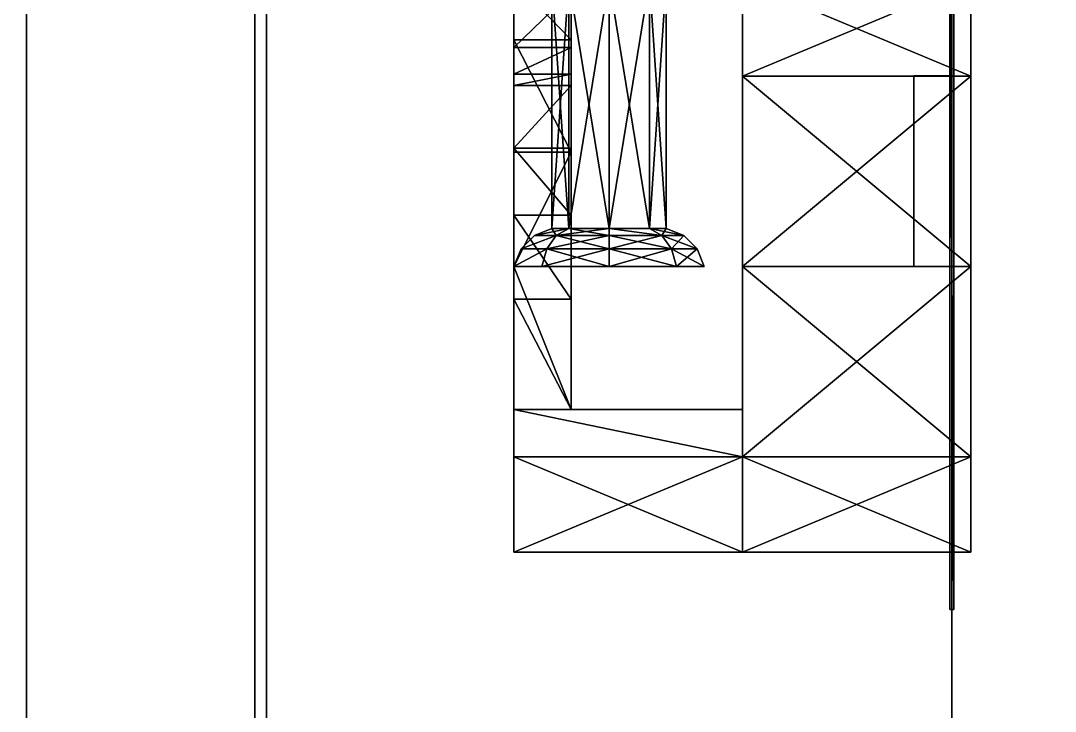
# Model space of a CAD drawing. Extents: x -150 to 2334, y -150 to 2984.
# Drawn here: x 2139.55 to 2166.72, y 2184.12 to 2202.24 of the extents above; entities that cross this region are included whole.
import ezdxf

# ---------------------------------------------------------------- set-up
doc = ezdxf.new("R2010")
doc.units = 0
for name, color, linetype in [('LAYER0', 7, 'CONTINUOUS'), ('LAYER276', 7, 'CONTINUOUS'), ('LAYER311', 7, 'CONTINUOUS'), ('LAYER320', 7, 'CONTINUOUS'), ('LAYER323', 7, 'CONTINUOUS'), ('LAYER324', 9, 'CONTINUOUS'), ('LAYER325', 254, 'CONTINUOUS'), ('LAYER326', 7, 'CONTINUOUS'), ('LAYER5', 7, 'CONTINUOUS')]:
    doc.layers.add(name, color=color, linetype=linetype)

msp = doc.modelspace()

# ---------------------------------------------------------------- linework, layer by layer
at = {"layer": 'LAYER0', "invisible_edges": 1}
for points in [[(2334, 2984, -5), (-150, -150, -5), (-150, 2984, -5), (2334, 2984, -5)], [(-150, -150, -5), (2334, 2984, -5), (2334, -150, -5), (-150, -150, -5)], [(2334, -150), (-150, 2984), (-150, -150), (2334, -150)], [(-150, 2984), (2334, -150), (2334, 2984), (-150, 2984)]]:
    msp.add_3dface(points, dxfattribs=at)
at = {"layer": 'LAYER276', "invisible_edges": 1}
for points in [[(2164, 1507.122, 80), (1614, 2219.792, 80), (2164, 2219.792, 80), (2164, 1507.122, 80)], [(1614, 2219.792, 80), (2164, 1507.122, 80), (1614, 1507.122, 80), (1614, 2219.792, 80)], [(1614, 1507.122, 98), (2164, 2219.792, 98), (1614, 2219.792, 98), (1614, 1507.122, 98)], [(2164, 2219.792, 98), (1614, 1507.122, 98), (2164, 1507.122, 98), (2164, 2219.792, 98)], [(2164, 2219.792, 98), (2164, 1507.122, 80), (2164, 2219.792, 80), (2164, 2219.792, 98)], [(2164, 1507.122, 80), (2164, 2219.792, 98), (2164, 1507.122, 98), (2164, 1507.122, 80)]]:
    msp.add_3dface(points, dxfattribs=at)
at = {"layer": 'LAYER311', "invisible_edges": 1}
for points in [[(2164, 2219.792, 2349), (1614, 1507.122, 2349), (2164, 1507.122, 2349), (2164, 2219.792, 2349)], [(1614, 1507.122, 2349), (2164, 2219.792, 2349), (1614, 2219.792, 2349), (1614, 1507.122, 2349)], [(1614, 2219.792, 2331), (2164, 1507.122, 2331), (1614, 1507.122, 2331), (1614, 2219.792, 2331)], [(2164, 1507.122, 2331), (1614, 2219.792, 2331), (2164, 2219.792, 2331), (2164, 1507.122, 2331)], [(2164, 1507.122, 2331), (2164, 2219.792, 2349), (2164, 1507.122, 2349), (2164, 1507.122, 2331)], [(2164, 2219.792, 2349), (2164, 1507.122, 2331), (2164, 2219.792, 2331), (2164, 2219.792, 2349)]]:
    msp.add_3dface(points, dxfattribs=at)
at = {"layer": 'LAYER320', "invisible_edges": 1}
for points in [[(2139.7, 1503.125, 2335), (2139.7, 2223.795, 94), (2139.7, 1503.125, 94), (2139.7, 1503.125, 2335)], [(2139.7, 2223.795, 94), (2139.7, 1503.125, 2335), (2139.7, 2223.795, 2335), (2139.7, 2223.795, 94)], [(2145.7, 1503.125, 94), (2139.7, 2223.795, 94), (2145.7, 2223.795, 94), (2145.7, 1503.125, 94)], [(2139.7, 2223.795, 94), (2145.7, 1503.125, 94), (2139.7, 1503.125, 94), (2139.7, 2223.795, 94)], [(2139.7, 1503.125, 2335), (2145.7, 2223.795, 2335), (2139.7, 2223.795, 2335), (2139.7, 1503.125, 2335)], [(2145.7, 2223.795, 2335), (2139.7, 1503.125, 2335), (2145.7, 1503.125, 2335), (2145.7, 2223.795, 2335)], [(2145.7, 2223.795, 2335), (2145.7, 1503.125, 94), (2145.7, 2223.795, 94), (2145.7, 2223.795, 2335)], [(2145.7, 1503.125, 94), (2145.7, 2223.795, 2335), (2145.7, 1503.125, 2335), (2145.7, 1503.125, 94)]]:
    msp.add_3dface(points, dxfattribs=at)
at = {"layer": 'LAYER323', "invisible_edges": 1}
for points in [[(2146, 1507.122, 1154.5), (2164, 2219.792, 1154.5), (2164, 1507.122, 1154.5), (2146, 1507.122, 1154.5)], [(2164, 2219.792, 1154.5), (2146, 1507.122, 1154.5), (2146, 2219.792, 1154.5), (2164, 2219.792, 1154.5)], [(2146, 2219.792, 1274.5), (2164, 1507.122, 1274.5), (2164, 2219.792, 1274.5), (2146, 2219.792, 1274.5)], [(2164, 1507.122, 1274.5), (2146, 2219.792, 1274.5), (2146, 1507.122, 1274.5), (2164, 1507.122, 1274.5)], [(2146, 1507.122, 1154.5), (2146, 2219.792, 1274.5), (2146, 2219.792, 1154.5), (2146, 1507.122, 1154.5)], [(2146, 2219.792, 1274.5), (2146, 1507.122, 1154.5), (2146, 1507.122, 1274.5), (2146, 2219.792, 1274.5)], [(2164, 1507.122, 1274.5), (2164, 2219.792, 1154.5), (2164, 2219.792, 1274.5), (2164, 1507.122, 1274.5)], [(2164, 2219.792, 1154.5), (2164, 1507.122, 1274.5), (2164, 1507.122, 1154.5), (2164, 2219.792, 1154.5)]]:
    msp.add_3dface(points, dxfattribs=at)
at = {"layer": 'LAYER324'}
for points in [[(2153.5, 2196.792, 1186.5), (2153.939, 2196.792, 1187.561), (2153.5, 2203.292, 1186.5), (2153.5, 2196.792, 1186.5)], [(2153.5, 2203.292, 1186.5), (2153.939, 2196.792, 1187.561), (2153.939, 2203.292, 1187.561), (2153.5, 2203.292, 1186.5)], [(2153.5, 2203.292, 1186.5), (2153.939, 2203.292, 1185.439), (2153.5, 2196.792, 1186.5), (2153.5, 2203.292, 1186.5)], [(2153.5, 2196.792, 1186.5), (2153.939, 2203.292, 1185.439), (2153.939, 2196.792, 1185.439), (2153.5, 2196.792, 1186.5)], [(2153.939, 2196.792, 1187.561), (2155, 2196.792, 1188), (2153.939, 2203.292, 1187.561), (2153.939, 2196.792, 1187.561)], [(2153.939, 2203.292, 1187.561), (2155, 2196.792, 1188), (2155, 2203.292, 1188), (2153.939, 2203.292, 1187.561)], [(2155, 2196.792, 1185), (2153.939, 2196.792, 1185.439), (2155, 2203.292, 1185), (2155, 2196.792, 1185)], [(2155, 2203.292, 1185), (2153.939, 2196.792, 1185.439), (2153.939, 2203.292, 1185.439), (2155, 2203.292, 1185)], [(2155, 2196.792, 1188), (2156.061, 2196.792, 1187.561), (2155, 2203.292, 1188), (2155, 2196.792, 1188)], [(2155, 2203.292, 1188), (2156.061, 2196.792, 1187.561), (2156.061, 2203.292, 1187.561), (2155, 2203.292, 1188)], [(2155, 2203.292, 1185), (2156.061, 2203.292, 1185.439), (2155, 2196.792, 1185), (2155, 2203.292, 1185)], [(2155, 2196.792, 1185), (2156.061, 2203.292, 1185.439), (2156.061, 2196.792, 1185.439), (2155, 2196.792, 1185)], [(2156.5, 2196.792, 1186.5), (2156.5, 2203.292, 1186.5), (2156.061, 2196.792, 1185.439), (2156.5, 2196.792, 1186.5)], [(2156.061, 2196.792, 1185.439), (2156.5, 2203.292, 1186.5), (2156.061, 2203.292, 1185.439), (2156.061, 2196.792, 1185.439)], [(2156.061, 2196.792, 1187.561), (2156.5, 2196.792, 1186.5), (2156.061, 2203.292, 1187.561), (2156.061, 2196.792, 1187.561)], [(2156.061, 2203.292, 1187.561), (2156.5, 2196.792, 1186.5), (2156.5, 2203.292, 1186.5), (2156.061, 2203.292, 1187.561)], [(2156.5, 2196.792, 1186.5), (2156.5, 2203.292, 1186.5), (2156.061, 2196.792, 1187.561), (2156.5, 2196.792, 1186.5)], [(2156.061, 2196.792, 1187.561), (2156.5, 2203.292, 1186.5), (2156.061, 2203.292, 1187.561), (2156.061, 2196.792, 1187.561)], [(2156.061, 2203.292, 1185.439), (2156.5, 2203.292, 1186.5), (2156.061, 2196.792, 1185.439), (2156.061, 2203.292, 1185.439)], [(2156.061, 2196.792, 1185.439), (2156.5, 2203.292, 1186.5), (2156.5, 2196.792, 1186.5), (2156.061, 2196.792, 1185.439)], [(2156.061, 2203.292, 1185.439), (2156.5, 2203.292, 1186.5), (2156.061, 2196.792, 1185.439), (2156.061, 2203.292, 1185.439)], [(2156.061, 2196.792, 1185.439), (2156.5, 2203.292, 1186.5), (2156.5, 2196.792, 1186.5), (2156.061, 2196.792, 1185.439)], [(2153.613, 2196.605, 1187.887), (2153.939, 2196.792, 1187.561), (2153.038, 2196.605, 1186.5), (2153.613, 2196.605, 1187.887)], [(2153.038, 2196.605, 1186.5), (2153.939, 2196.792, 1187.561), (2153.5, 2196.792, 1186.5), (2153.038, 2196.605, 1186.5)], [(2153.038, 2196.605, 1186.5), (2153.5, 2196.792, 1186.5), (2153.613, 2196.605, 1185.113), (2153.038, 2196.605, 1186.5)], [(2153.613, 2196.605, 1185.113), (2153.5, 2196.792, 1186.5), (2153.939, 2196.792, 1185.439), (2153.613, 2196.605, 1185.113)], [(2155, 2196.605, 1188.462), (2155, 2196.792, 1188), (2153.613, 2196.605, 1187.887), (2155, 2196.605, 1188.462)], [(2153.613, 2196.605, 1187.887), (2155, 2196.792, 1188), (2153.939, 2196.792, 1187.561), (2153.613, 2196.605, 1187.887)], [(2153.613, 2196.605, 1185.113), (2153.939, 2196.792, 1185.439), (2155, 2196.605, 1184.538), (2153.613, 2196.605, 1185.113)], [(2155, 2196.605, 1184.538), (2153.939, 2196.792, 1185.439), (2155, 2196.792, 1185), (2155, 2196.605, 1184.538)], [(2155, 2196.605, 1188.462), (2156.387, 2196.605, 1187.887), (2155, 2196.792, 1188), (2155, 2196.605, 1188.462)], [(2155, 2196.792, 1188), (2156.387, 2196.605, 1187.887), (2156.061, 2196.792, 1187.561), (2155, 2196.792, 1188)], [(2155, 2196.605, 1184.538), (2155, 2196.792, 1185), (2156.387, 2196.605, 1185.113), (2155, 2196.605, 1184.538)], [(2156.387, 2196.605, 1185.113), (2155, 2196.792, 1185), (2156.061, 2196.792, 1185.439), (2156.387, 2196.605, 1185.113)], [(2156.5, 2196.792, 1186.5), (2156.962, 2196.605, 1186.5), (2156.061, 2196.792, 1185.439), (2156.5, 2196.792, 1186.5)], [(2156.061, 2196.792, 1185.439), (2156.962, 2196.605, 1186.5), (2156.387, 2196.605, 1185.113), (2156.061, 2196.792, 1185.439)], [(2156.061, 2196.792, 1187.561), (2156.387, 2196.605, 1187.887), (2156.5, 2196.792, 1186.5), (2156.061, 2196.792, 1187.561)], [(2156.5, 2196.792, 1186.5), (2156.387, 2196.605, 1187.887), (2156.962, 2196.605, 1186.5), (2156.5, 2196.792, 1186.5)], [(2153.364, 2196.254, 1188.136), (2153.613, 2196.605, 1187.887), (2152.687, 2196.254, 1186.5), (2153.364, 2196.254, 1188.136)], [(2152.687, 2196.254, 1186.5), (2153.613, 2196.605, 1187.887), (2153.038, 2196.605, 1186.5), (2152.687, 2196.254, 1186.5)], [(2153.038, 2196.605, 1186.5), (2153.613, 2196.605, 1185.113), (2152.687, 2196.254, 1186.5), (2153.038, 2196.605, 1186.5)], [(2152.687, 2196.254, 1186.5), (2153.613, 2196.605, 1185.113), (2153.364, 2196.254, 1184.864), (2152.687, 2196.254, 1186.5)], [(2155, 2196.254, 1188.814), (2155, 2196.605, 1188.462), (2153.364, 2196.254, 1188.136), (2155, 2196.254, 1188.814)], [(2153.364, 2196.254, 1188.136), (2155, 2196.605, 1188.462), (2153.613, 2196.605, 1187.887), (2153.364, 2196.254, 1188.136)], [(2153.364, 2196.254, 1184.864), (2153.613, 2196.605, 1185.113), (2155, 2196.254, 1184.186), (2153.364, 2196.254, 1184.864)], [(2155, 2196.254, 1184.186), (2153.613, 2196.605, 1185.113), (2155, 2196.605, 1184.538), (2155, 2196.254, 1184.186)], [(2156.636, 2196.254, 1188.136), (2156.387, 2196.605, 1187.887), (2155, 2196.254, 1188.814), (2156.636, 2196.254, 1188.136)], [(2155, 2196.254, 1188.814), (2156.387, 2196.605, 1187.887), (2155, 2196.605, 1188.462), (2155, 2196.254, 1188.814)], [(2155, 2196.254, 1184.186), (2155, 2196.605, 1184.538), (2156.636, 2196.254, 1184.864), (2155, 2196.254, 1184.186)], [(2156.636, 2196.254, 1184.864), (2155, 2196.605, 1184.538), (2156.387, 2196.605, 1185.113), (2156.636, 2196.254, 1184.864)], [(2156.962, 2196.605, 1186.5), (2157.313, 2196.254, 1186.5), (2156.387, 2196.605, 1185.113), (2156.962, 2196.605, 1186.5)], [(2156.387, 2196.605, 1185.113), (2157.313, 2196.254, 1186.5), (2156.636, 2196.254, 1184.864), (2156.387, 2196.605, 1185.113)], [(2156.387, 2196.605, 1187.887), (2156.636, 2196.254, 1188.136), (2156.962, 2196.605, 1186.5), (2156.387, 2196.605, 1187.887)], [(2156.962, 2196.605, 1186.5), (2156.636, 2196.254, 1188.136), (2157.313, 2196.254, 1186.5), (2156.962, 2196.605, 1186.5)], [(2153.232, 2195.792, 1188.268), (2153.364, 2196.254, 1188.136), (2152.5, 2195.792, 1186.5), (2153.232, 2195.792, 1188.268)], [(2152.5, 2195.792, 1186.5), (2153.364, 2196.254, 1188.136), (2152.687, 2196.254, 1186.5), (2152.5, 2195.792, 1186.5)], [(2153.232, 2195.792, 1184.732), (2152.5, 2195.792, 1186.5), (2153.364, 2196.254, 1184.864), (2153.232, 2195.792, 1184.732)], [(2153.364, 2196.254, 1184.864), (2152.5, 2195.792, 1186.5), (2152.687, 2196.254, 1186.5), (2153.364, 2196.254, 1184.864)], [(2155, 2195.792, 1189), (2155, 2196.254, 1188.814), (2153.232, 2195.792, 1188.268), (2155, 2195.792, 1189)], [(2153.232, 2195.792, 1188.268), (2155, 2196.254, 1188.814), (2153.364, 2196.254, 1188.136), (2153.232, 2195.792, 1188.268)], [(2153.232, 2195.792, 1184.732), (2153.364, 2196.254, 1184.864), (2155, 2195.792, 1184), (2153.232, 2195.792, 1184.732)], [(2155, 2195.792, 1184), (2153.364, 2196.254, 1184.864), (2155, 2196.254, 1184.186), (2155, 2195.792, 1184)], [(2156.768, 2195.792, 1188.268), (2156.636, 2196.254, 1188.136), (2155, 2195.792, 1189), (2156.768, 2195.792, 1188.268)], [(2155, 2195.792, 1189), (2156.636, 2196.254, 1188.136), (2155, 2196.254, 1188.814), (2155, 2195.792, 1189)], [(2155, 2195.792, 1184), (2155, 2196.254, 1184.186), (2156.768, 2195.792, 1184.732), (2155, 2195.792, 1184)], [(2156.768, 2195.792, 1184.732), (2155, 2196.254, 1184.186), (2156.636, 2196.254, 1184.864), (2156.768, 2195.792, 1184.732)], [(2157.313, 2196.254, 1186.5), (2157.5, 2195.792, 1186.5), (2156.636, 2196.254, 1184.864), (2157.313, 2196.254, 1186.5)], [(2156.636, 2196.254, 1184.864), (2157.5, 2195.792, 1186.5), (2156.768, 2195.792, 1184.732), (2156.636, 2196.254, 1184.864)], [(2156.636, 2196.254, 1188.136), (2156.768, 2195.792, 1188.268), (2157.313, 2196.254, 1186.5), (2156.636, 2196.254, 1188.136)], [(2157.313, 2196.254, 1186.5), (2156.768, 2195.792, 1188.268), (2157.5, 2195.792, 1186.5), (2157.313, 2196.254, 1186.5)], [(2152.5, 2195.792, 1186.5), (2153.232, 2195.792, 1188.268), (2153.232, 2195.792, 1184.732), (2152.5, 2195.792, 1186.5)], [(2153.232, 2195.792, 1184.732), (2155, 2195.792, 1184), (2152.5, 2195.792, 1186.5), (2153.232, 2195.792, 1184.732)], [(2152.5, 2195.792, 1186.5), (2155, 2195.792, 1184), (2153.232, 2195.792, 1188.268), (2152.5, 2195.792, 1186.5)], [(2153.232, 2195.792, 1184.732), (2153.232, 2195.792, 1188.268), (2155, 2195.792, 1184), (2153.232, 2195.792, 1184.732)], [(2153.232, 2195.792, 1188.268), (2155, 2195.792, 1189), (2155, 2195.792, 1184), (2153.232, 2195.792, 1188.268)], [(2155, 2195.792, 1184), (2156.768, 2195.792, 1184.732), (2153.232, 2195.792, 1188.268), (2155, 2195.792, 1184)], [(2153.232, 2195.792, 1188.268), (2156.768, 2195.792, 1184.732), (2155, 2195.792, 1189), (2153.232, 2195.792, 1188.268)], [(2155, 2195.792, 1184), (2155, 2195.792, 1189), (2156.768, 2195.792, 1184.732), (2155, 2195.792, 1184)], [(2155, 2195.792, 1189), (2156.768, 2195.792, 1188.268), (2156.768, 2195.792, 1184.732), (2155, 2195.792, 1189)], [(2156.768, 2195.792, 1184.732), (2157.5, 2195.792, 1186.5), (2155, 2195.792, 1189), (2156.768, 2195.792, 1184.732)], [(2155, 2195.792, 1189), (2157.5, 2195.792, 1186.5), (2156.768, 2195.792, 1188.268), (2155, 2195.792, 1189)], [(2156.768, 2195.792, 1184.732), (2156.768, 2195.792, 1188.268), (2157.5, 2195.792, 1186.5), (2156.768, 2195.792, 1184.732)]]:
    msp.add_3dface(points, dxfattribs=at)
at = {"layer": 'LAYER325'}
for points in [[(2163.95, 2186.792, 1195.5), (2164.05, 2186.792, 1195.5), (2163.95, 2204.792, 1195.5), (2163.95, 2186.792, 1195.5)], [(2163.95, 2204.792, 1195.5), (2164.05, 2186.792, 1195.5), (2164.05, 2204.792, 1195.5), (2163.95, 2204.792, 1195.5)], [(2164.05, 2204.792, 1177.5), (2163.95, 2204.792, 1177.5), (2164.05, 2186.792, 1177.5), (2164.05, 2204.792, 1177.5)], [(2164.05, 2186.792, 1177.5), (2163.95, 2204.792, 1177.5), (2163.95, 2186.792, 1177.5), (2164.05, 2186.792, 1177.5)], [(2163.95, 2186.792, 1195.5), (2163.95, 2204.792, 1195.5), (2163.95, 2186.792, 1177.5), (2163.95, 2186.792, 1195.5)], [(2163.95, 2186.792, 1177.5), (2163.95, 2204.792, 1195.5), (2163.95, 2204.792, 1177.5), (2163.95, 2186.792, 1177.5)], [(2164.05, 2186.792, 1177.5), (2164.05, 2204.792, 1177.5), (2164.05, 2186.792, 1195.5), (2164.05, 2186.792, 1177.5)], [(2164.05, 2186.792, 1195.5), (2164.05, 2204.792, 1177.5), (2164.05, 2204.792, 1195.5), (2164.05, 2186.792, 1195.5)], [(2152.5, 2201.738, 1183.5), (2152.5, 2203.292, 1186.5), (2154, 2201.738, 1183.5), (2152.5, 2201.738, 1183.5)], [(2154, 2201.738, 1183.5), (2152.5, 2203.292, 1186.5), (2154, 2203.292, 1186.5), (2154, 2201.738, 1183.5)], [(2152.5, 2201.738, 1183.5), (2152.5, 2198.892, 1184.446), (2152.5, 2203.292, 1186.5), (2152.5, 2201.738, 1183.5)], [(2152.5, 2203.292, 1186.5), (2152.5, 2198.892, 1184.446), (2152.5, 2200.542, 1186.5), (2152.5, 2203.292, 1186.5)], [(2152.5, 2203.292, 1186.5), (2152.5, 2200.542, 1186.5), (2152.5, 2203.146, 1186.854), (2152.5, 2203.292, 1186.5)], [(2154, 2203.146, 1186.854), (2154, 2200.542, 1186.5), (2154, 2203.292, 1186.5), (2154, 2203.146, 1186.854)], [(2154, 2200.542, 1186.5), (2154, 2198.892, 1184.446), (2154, 2203.292, 1186.5), (2154, 2200.542, 1186.5)], [(2154, 2203.292, 1186.5), (2154, 2198.892, 1184.446), (2154, 2201.738, 1183.5), (2154, 2203.292, 1186.5)], [(2158.5, 2200.785, 1191.493), (2164.5, 2200.785, 1191.493), (2158.5, 2203.292, 1186.5), (2158.5, 2200.785, 1191.493)], [(2158.5, 2203.292, 1186.5), (2164.5, 2200.785, 1191.493), (2164.5, 2203.292, 1186.5), (2158.5, 2203.292, 1186.5)], [(2158.5, 2203.292, 1186.5), (2164.5, 2203.292, 1186.5), (2158.5, 2200.785, 1181.507), (2158.5, 2203.292, 1186.5)], [(2158.5, 2200.785, 1181.507), (2164.5, 2203.292, 1186.5), (2164.5, 2200.785, 1181.507), (2158.5, 2200.785, 1181.507)], [(2158.5, 2203.292, 1186.5), (2158.5, 2190.799, 1191.493), (2158.5, 2200.785, 1191.493), (2158.5, 2203.292, 1186.5)], [(2158.5, 2200.785, 1181.507), (2158.5, 2190.799, 1191.493), (2158.5, 2203.292, 1186.5), (2158.5, 2200.785, 1181.507)], [(2164.5, 2200.785, 1191.493), (2164.5, 2190.799, 1191.493), (2164.5, 2203.292, 1186.5), (2164.5, 2200.785, 1191.493)], [(2164.5, 2190.799, 1191.493), (2164.5, 2188.292, 1186.5), (2164.5, 2203.292, 1186.5), (2164.5, 2190.799, 1191.493)], [(2164.5, 2203.292, 1186.5), (2164.5, 2188.292, 1186.5), (2164.5, 2200.785, 1181.507), (2164.5, 2203.292, 1186.5)], [(2152.5, 2203.146, 1186.854), (2152.5, 2200.542, 1186.5), (2152.5, 2200.835, 1187.207), (2152.5, 2203.146, 1186.854)], [(2152.5, 2203.146, 1186.854), (2152.5, 2200.835, 1187.207), (2152.5, 2202.999, 1187.207), (2152.5, 2203.146, 1186.854)], [(2152.5, 2202.999, 1187.207), (2152.5, 2201.542, 1188.25), (2154, 2202.999, 1187.207), (2152.5, 2202.999, 1187.207)], [(2154, 2202.999, 1187.207), (2152.5, 2201.542, 1188.25), (2154, 2201.542, 1188.25), (2154, 2202.999, 1187.207)], [(2152.5, 2202.999, 1187.207), (2152.5, 2200.835, 1187.207), (2152.5, 2201.542, 1188.25), (2152.5, 2202.999, 1187.207)], [(2154, 2202.999, 1187.207), (2154, 2200.835, 1187.207), (2154, 2203.146, 1186.854), (2154, 2202.999, 1187.207)], [(2154, 2200.835, 1187.207), (2154, 2200.542, 1186.5), (2154, 2203.146, 1186.854), (2154, 2200.835, 1187.207)], [(2154, 2201.542, 1188.25), (2154, 2200.835, 1187.207), (2154, 2202.999, 1187.207), (2154, 2201.542, 1188.25)], [(2152.5, 2198.792, 1180.554), (2152.5, 2201.738, 1183.5), (2154, 2198.792, 1180.554), (2152.5, 2198.792, 1180.554)], [(2154, 2198.792, 1180.554), (2152.5, 2201.738, 1183.5), (2154, 2201.738, 1183.5), (2154, 2198.792, 1180.554)], [(2152.5, 2198.792, 1180.554), (2152.5, 2197.137, 1182.301), (2152.5, 2201.738, 1183.5), (2152.5, 2198.792, 1180.554)], [(2152.5, 2201.738, 1183.5), (2152.5, 2197.137, 1182.301), (2152.5, 2198.892, 1184.446), (2152.5, 2201.738, 1183.5)], [(2154, 2198.892, 1184.446), (2154, 2197.137, 1182.301), (2154, 2201.738, 1183.5), (2154, 2198.892, 1184.446)], [(2154, 2201.738, 1183.5), (2154, 2197.137, 1182.301), (2154, 2198.792, 1180.554), (2154, 2201.738, 1183.5)], [(2152.5, 2201.542, 1188.25), (2152.5, 2200.835, 1187.207), (2154, 2201.542, 1188.25), (2152.5, 2201.542, 1188.25)], [(2154, 2201.542, 1188.25), (2152.5, 2200.835, 1187.207), (2154, 2200.835, 1187.207), (2154, 2201.542, 1188.25)], [(2152.5, 2200.835, 1187.207), (2152.5, 2200.542, 1186.5), (2154, 2200.835, 1187.207), (2152.5, 2200.835, 1187.207)], [(2154, 2200.835, 1187.207), (2152.5, 2200.542, 1186.5), (2154, 2200.542, 1186.5), (2154, 2200.835, 1187.207)], [(2158.5, 2195.792, 1194), (2164.5, 2195.792, 1194), (2158.5, 2200.785, 1191.493), (2158.5, 2195.792, 1194)], [(2158.5, 2200.785, 1191.493), (2164.5, 2195.792, 1194), (2164.5, 2200.785, 1191.493), (2158.5, 2200.785, 1191.493)], [(2158.5, 2200.785, 1181.507), (2164.5, 2200.785, 1181.507), (2158.5, 2195.792, 1179), (2158.5, 2200.785, 1181.507)], [(2158.5, 2195.792, 1179), (2164.5, 2200.785, 1181.507), (2164.5, 2195.792, 1179), (2158.5, 2195.792, 1179)], [(2158.5, 2200.785, 1191.493), (2158.5, 2190.799, 1191.493), (2158.5, 2195.792, 1194), (2158.5, 2200.785, 1191.493)], [(2158.5, 2195.792, 1179), (2158.5, 2188.292, 1186.5), (2158.5, 2200.785, 1181.507), (2158.5, 2195.792, 1179)], [(2158.5, 2188.292, 1186.5), (2158.5, 2190.799, 1191.493), (2158.5, 2200.785, 1181.507), (2158.5, 2188.292, 1186.5)], [(2164.5, 2188.292, 1186.5), (2164.5, 2200.785, 1191.493), (2164.5, 2190.799, 1191.493), (2164.5, 2188.292, 1186.5)], [(2164.5, 2190.799, 1191.493), (2164.5, 2200.785, 1191.493), (2164.5, 2195.792, 1194), (2164.5, 2190.799, 1191.493)], [(2164.5, 2195.792, 1194), (2164.5, 2190.799, 1191.493), (2164.5, 2200.785, 1191.493), (2164.5, 2195.792, 1194)], [(2164.5, 2200.785, 1181.507), (2164.5, 2188.292, 1186.5), (2164.5, 2195.792, 1179), (2164.5, 2200.785, 1181.507)], [(2152.5, 2200.542, 1186.5), (2152.5, 2198.892, 1184.446), (2154, 2200.542, 1186.5), (2152.5, 2200.542, 1186.5)], [(2154, 2200.542, 1186.5), (2152.5, 2198.892, 1184.446), (2154, 2198.892, 1184.446), (2154, 2200.542, 1186.5)], [(2164.5, 2191.392, 1186.01), (2164.5, 2192.258, 1185.51), (2164.5, 2200.219, 1186.005), (2164.5, 2191.392, 1186.01)], [(2164.5, 2200.219, 1186.005), (2164.5, 2192.258, 1185.51), (2164.5, 2199.346, 1185.493), (2164.5, 2200.219, 1186.005)], [(2164.5, 2191.392, 1187.01), (2164.5, 2191.392, 1186.01), (2164.5, 2200.219, 1187.016), (2164.5, 2191.392, 1187.01)], [(2164.5, 2200.219, 1187.016), (2164.5, 2191.392, 1186.01), (2164.5, 2200.219, 1186.005), (2164.5, 2200.219, 1187.016)], [(2164.5, 2199.326, 1187.492), (2164.5, 2191.392, 1187.01), (2164.5, 2200.219, 1187.016), (2164.5, 2199.326, 1187.492)], [(2164.5, 2192.258, 1187.51), (2164.5, 2191.392, 1187.01), (2164.5, 2199.326, 1187.492), (2164.5, 2192.258, 1187.51)], [(2152.5, 2197.137, 1182.301), (2154, 2197.137, 1182.301), (2152.5, 2198.892, 1184.446), (2152.5, 2197.137, 1182.301)], [(2152.5, 2198.892, 1184.446), (2154, 2197.137, 1182.301), (2154, 2198.892, 1184.446), (2152.5, 2198.892, 1184.446)], [(2152.5, 2198.792, 1180.554), (2154, 2198.792, 1180.554), (2152.5, 2195.792, 1179), (2152.5, 2198.792, 1180.554)], [(2152.5, 2195.792, 1179), (2154, 2198.792, 1180.554), (2154, 2195.792, 1179), (2152.5, 2195.792, 1179)], [(2152.5, 2195.792, 1179), (2152.5, 2194.933, 1181.889), (2152.5, 2198.792, 1180.554), (2152.5, 2195.792, 1179)], [(2152.5, 2198.792, 1180.554), (2152.5, 2194.933, 1181.889), (2152.5, 2197.137, 1182.301), (2152.5, 2198.792, 1180.554)], [(2154, 2195.792, 1179), (2154, 2194.933, 1181.889), (2154, 2198.792, 1180.554), (2154, 2195.792, 1179)], [(2154, 2198.792, 1180.554), (2154, 2194.933, 1181.889), (2154, 2197.137, 1182.301), (2154, 2198.792, 1180.554)], [(2154, 2197.137, 1182.301), (2154, 2194.933, 1181.889), (2154, 2198.792, 1180.554), (2154, 2197.137, 1182.301)], [(2154, 2198.792, 1180.554), (2154, 2194.933, 1181.889), (2154, 2195.792, 1179), (2154, 2198.792, 1180.554)], [(2152.5, 2194.933, 1181.889), (2154, 2194.933, 1181.889), (2152.5, 2197.137, 1182.301), (2152.5, 2194.933, 1181.889)], [(2152.5, 2197.137, 1182.301), (2154, 2194.933, 1181.889), (2154, 2197.137, 1182.301), (2152.5, 2197.137, 1182.301)], [(2164.5, 2196.792, 1190.055), (2164.5, 2196.292, 1190.921), (2164.5, 2196.773, 1182.987), (2164.5, 2196.792, 1190.055)], [(2164.5, 2196.773, 1182.987), (2164.5, 2196.292, 1190.921), (2164.5, 2196.298, 1182.093), (2164.5, 2196.773, 1182.987)], [(2164.5, 2196.292, 1190.921), (2164.5, 2195.292, 1190.921), (2164.5, 2196.298, 1182.093), (2164.5, 2196.292, 1190.921)], [(2164.5, 2196.298, 1182.093), (2164.5, 2195.292, 1190.921), (2164.5, 2195.286, 1182.093), (2164.5, 2196.298, 1182.093)], [(2154, 2195.792, 1179), (2154, 2192.042, 1180.554), (2152.5, 2195.792, 1179), (2154, 2195.792, 1179)], [(2152.5, 2195.792, 1179), (2154, 2192.042, 1180.554), (2152.5, 2192.042, 1180.554), (2152.5, 2195.792, 1179)], [(2152.5, 2192.042, 1180.554), (2152.5, 2192.042, 1182.554), (2152.5, 2195.792, 1179), (2152.5, 2192.042, 1180.554)], [(2152.5, 2195.792, 1179), (2152.5, 2192.042, 1182.554), (2152.5, 2194.933, 1181.889), (2152.5, 2195.792, 1179)], [(2154, 2194.933, 1181.889), (2154, 2192.042, 1180.554), (2154, 2195.792, 1179), (2154, 2194.933, 1181.889)], [(2154, 2194.933, 1181.889), (2154, 2192.042, 1182.554), (2154, 2195.792, 1179), (2154, 2194.933, 1181.889)], [(2154, 2195.792, 1179), (2154, 2192.042, 1182.554), (2154, 2192.042, 1180.554), (2154, 2195.792, 1179)], [(2158.5, 2190.799, 1191.493), (2164.5, 2190.799, 1191.493), (2158.5, 2195.792, 1194), (2158.5, 2190.799, 1191.493)], [(2158.5, 2195.792, 1194), (2164.5, 2190.799, 1191.493), (2164.5, 2195.792, 1194), (2158.5, 2195.792, 1194)], [(2158.5, 2195.792, 1179), (2164.5, 2195.792, 1179), (2158.5, 2190.799, 1181.507), (2158.5, 2195.792, 1179)], [(2158.5, 2190.799, 1181.507), (2164.5, 2195.792, 1179), (2164.5, 2190.799, 1181.507), (2158.5, 2190.799, 1181.507)], [(2158.5, 2190.799, 1181.507), (2158.5, 2188.292, 1186.5), (2158.5, 2195.792, 1179), (2158.5, 2190.799, 1181.507)], [(2164.5, 2195.792, 1179), (2164.5, 2188.292, 1186.5), (2164.5, 2190.799, 1181.507), (2164.5, 2195.792, 1179)], [(2164.5, 2195.292, 1190.921), (2164.5, 2194.792, 1190.055), (2164.5, 2195.286, 1182.093), (2164.5, 2195.292, 1190.921)], [(2164.5, 2195.286, 1182.093), (2164.5, 2194.792, 1190.055), (2164.5, 2194.774, 1182.966), (2164.5, 2195.286, 1182.093)], [(2152.5, 2192.042, 1182.554), (2154, 2192.042, 1182.554), (2152.5, 2194.933, 1181.889), (2152.5, 2192.042, 1182.554)], [(2152.5, 2194.933, 1181.889), (2154, 2192.042, 1182.554), (2154, 2194.933, 1181.889), (2152.5, 2194.933, 1181.889)], [(2154, 2192.042, 1182.554), (2154, 2192.042, 1180.554), (2154, 2194.933, 1181.889), (2154, 2192.042, 1182.554)], [(2154, 2192.042, 1180.554), (2154, 2192.042, 1182.554), (2152.5, 2192.042, 1180.554), (2154, 2192.042, 1180.554)], [(2152.5, 2192.042, 1180.554), (2154, 2192.042, 1182.554), (2152.5, 2192.042, 1182.554), (2152.5, 2192.042, 1180.554)], [(2152.5, 2192.042, 1180.554), (2152.5, 2192.042, 1192.007), (2158.5, 2192.042, 1180.554), (2152.5, 2192.042, 1180.554)], [(2158.5, 2192.042, 1180.554), (2152.5, 2192.042, 1192.007), (2158.5, 2192.042, 1192.007), (2158.5, 2192.042, 1180.554)], [(2152.5, 2190.799, 1191.493), (2158.5, 2190.799, 1191.493), (2152.5, 2192.042, 1192.007), (2152.5, 2190.799, 1191.493)], [(2152.5, 2192.042, 1192.007), (2158.5, 2190.799, 1191.493), (2158.5, 2192.042, 1192.007), (2152.5, 2192.042, 1192.007)], [(2152.5, 2190.799, 1181.507), (2152.5, 2192.042, 1180.554), (2158.5, 2190.799, 1181.507), (2152.5, 2190.799, 1181.507)], [(2158.5, 2190.799, 1181.507), (2152.5, 2192.042, 1180.554), (2158.5, 2192.042, 1180.554), (2158.5, 2190.799, 1181.507)], [(2152.5, 2192.042, 1186.281), (2152.5, 2192.042, 1180.554), (2152.5, 2188.292, 1186.5), (2152.5, 2192.042, 1186.281)], [(2152.5, 2188.292, 1186.5), (2152.5, 2192.042, 1180.554), (2152.5, 2190.799, 1181.507), (2152.5, 2188.292, 1186.5)], [(2152.5, 2192.042, 1186.281), (2152.5, 2188.292, 1186.5), (2152.5, 2192.042, 1192.007), (2152.5, 2192.042, 1186.281)], [(2152.5, 2192.042, 1192.007), (2152.5, 2188.292, 1186.5), (2152.5, 2190.799, 1191.493), (2152.5, 2192.042, 1192.007)], [(2158.5, 2190.799, 1191.493), (2158.5, 2188.292, 1186.5), (2158.5, 2192.042, 1192.007), (2158.5, 2190.799, 1191.493)], [(2158.5, 2192.042, 1192.007), (2158.5, 2188.292, 1186.5), (2158.5, 2192.042, 1186.281), (2158.5, 2192.042, 1192.007)], [(2158.5, 2192.042, 1186.281), (2158.5, 2188.292, 1186.5), (2158.5, 2192.042, 1180.554), (2158.5, 2192.042, 1186.281)], [(2158.5, 2192.042, 1180.554), (2158.5, 2188.292, 1186.5), (2158.5, 2190.799, 1181.507), (2158.5, 2192.042, 1180.554)], [(2152.5, 2190.799, 1191.493), (2152.5, 2188.292, 1186.5), (2158.5, 2190.799, 1191.493), (2152.5, 2190.799, 1191.493)], [(2158.5, 2190.799, 1191.493), (2152.5, 2188.292, 1186.5), (2158.5, 2188.292, 1186.5), (2158.5, 2190.799, 1191.493)], [(2152.5, 2188.292, 1186.5), (2152.5, 2190.799, 1181.507), (2158.5, 2188.292, 1186.5), (2152.5, 2188.292, 1186.5)], [(2158.5, 2188.292, 1186.5), (2152.5, 2190.799, 1181.507), (2158.5, 2190.799, 1181.507), (2158.5, 2188.292, 1186.5)], [(2158.5, 2188.292, 1186.5), (2164.5, 2188.292, 1186.5), (2158.5, 2190.799, 1191.493), (2158.5, 2188.292, 1186.5)], [(2158.5, 2190.799, 1191.493), (2164.5, 2188.292, 1186.5), (2164.5, 2190.799, 1191.493), (2158.5, 2190.799, 1191.493)], [(2158.5, 2190.799, 1181.507), (2164.5, 2190.799, 1181.507), (2158.5, 2188.292, 1186.5), (2158.5, 2190.799, 1181.507)], [(2158.5, 2188.292, 1186.5), (2164.5, 2190.799, 1181.507), (2164.5, 2188.292, 1186.5), (2158.5, 2188.292, 1186.5)], [(2163.95, 2186.792, 1177.5), (2164.05, 2186.792, 1177.5), (2163.95, 2186.792, 1195.5), (2163.95, 2186.792, 1177.5)], [(2163.95, 2186.792, 1195.5), (2164.05, 2186.792, 1177.5), (2164.05, 2186.792, 1195.5), (2163.95, 2186.792, 1195.5)]]:
    msp.add_3dface(points, dxfattribs=at)
at = {"layer": 'LAYER326', "invisible_edges": 1}
for points in [[(2163, 2200.792, 1191.5), (2164, 2195.792, 1191.5), (2164, 2200.792, 1191.5), (2163, 2200.792, 1191.5)], [(2164, 2195.792, 1191.5), (2163, 2200.792, 1191.5), (2163, 2195.792, 1191.5), (2164, 2195.792, 1191.5)], [(2164, 2200.792, 1186.5), (2163, 2200.792, 1191.5), (2164, 2200.792, 1191.5), (2164, 2200.792, 1186.5)], [(2163, 2200.792, 1191.5), (2164, 2200.792, 1186.5), (2163, 2200.792, 1186.5), (2163, 2200.792, 1191.5)], [(2163, 2195.792, 1186.5), (2164, 2200.792, 1186.5), (2164, 2195.792, 1186.5), (2163, 2195.792, 1186.5)], [(2164, 2200.792, 1186.5), (2163, 2195.792, 1186.5), (2163, 2200.792, 1186.5), (2164, 2200.792, 1186.5)], [(2163, 2200.792, 1191.5), (2163, 2195.792, 1186.5), (2163, 2195.792, 1191.5), (2163, 2200.792, 1191.5)], [(2163, 2195.792, 1186.5), (2163, 2200.792, 1191.5), (2163, 2200.792, 1186.5), (2163, 2195.792, 1186.5)], [(2164, 2200.792, 1186.5), (2164, 2195.792, 1191.5), (2164, 2195.792, 1186.5), (2164, 2200.792, 1186.5)], [(2164, 2195.792, 1191.5), (2164, 2200.792, 1186.5), (2164, 2200.792, 1191.5), (2164, 2195.792, 1191.5)], [(2163, 2195.792, 1186.5), (2164, 2195.792, 1191.5), (2163, 2195.792, 1191.5), (2163, 2195.792, 1186.5)], [(2164, 2195.792, 1191.5), (2163, 2195.792, 1186.5), (2164, 2195.792, 1186.5), (2164, 2195.792, 1191.5)]]:
    msp.add_3dface(points, dxfattribs=at)
at = {"layer": 'LAYER5'}
for points, invisible_edges in [([(2164, 2814), (2184, 2834), (2164, 20), (2164, 2814)], 3), ([(2184, 0), (2164, 20), (2184, 2834), (2184, 0)], 3), ([(2184, 2834, 100), (2164, 2814, 100), (2184, 0, 100), (2184, 2834, 100)], 3), ([(2164, 2814, 100), (2164, 20), (2164, 20, 100), (2164, 2814, 100)], 1), ([(2164, 20), (2164, 2814, 100), (2164, 2814), (2164, 20)], 1), ([(2164, 20, 100), (2184, 0, 100), (2164, 2814, 100), (2164, 20, 100)], 3)]:
    msp.add_3dface(points, dxfattribs=dict(at, invisible_edges=invisible_edges))

doc.saveas('drawing.dxf')
